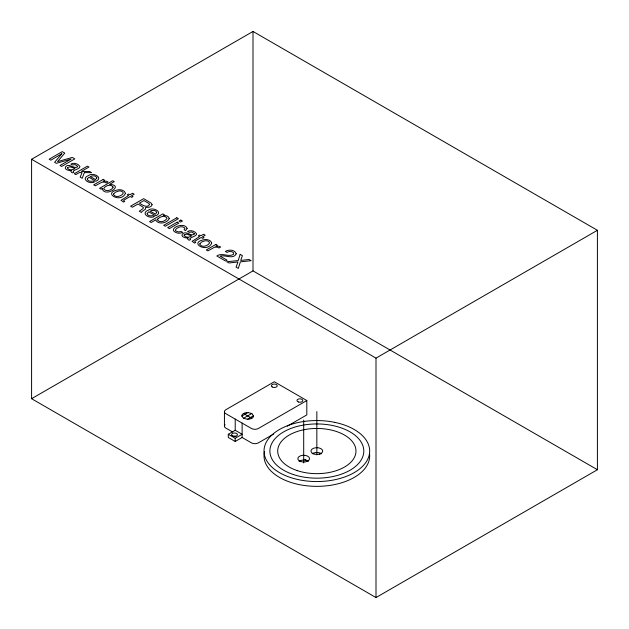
<?xml version="1.0" encoding="UTF-8"?>
<svg xmlns="http://www.w3.org/2000/svg" width="629" height="629" viewBox="0 0 629 629"><rect width="100%" height="100%" fill="white"/><g stroke="black" fill="none" stroke-linecap="round" stroke-linejoin="round"><path stroke-width="0.94" d="M31.592 159.279L253 31.45L597.408 230.293L597.408 469.721L376 597.55L31.592 398.707L31.592 159.279L376 358.121L597.408 230.293M31.592 398.707L253 270.879L597.408 469.721M241.827 416.076L247.96 412.538M243.509 418.301L251.812 413.512L253.534 415.911A5.873 3.389 0 0 1 247.661 419.299L243.509 418.301L241.788 415.911A5.873 3.389 0 0 1 247.661 412.522L251.812 413.512M247.362 419.276L253.495 415.738M228.288 434.277L235.207 430.283L242.126 434.277L235.207 438.271L228.288 434.277L228.288 437.477L235.207 441.472L242.126 437.477L251.458 442.863A4.89 2.823 0 0 0 258.377 442.863L273.67 434.034M306.81 400.531L258.377 428.483A4.89 2.823 0 0 1 251.458 428.483L225.866 413.709A4.89 2.823 0 0 1 225.866 409.715L274.291 381.756L306.81 400.531L306.81 414.912L287.264 426.187M319.335 454.413L320.994 453.454M243.509 413.512L251.812 418.301M232.659 432.013L225.866 428.09A4.89 2.823 0 0 1 225.088 424.677M304.916 459.374L307.314 460.766M376 358.121L376 597.55M316.843 411.563L316.843 454.885M303.697 420.078L303.697 462.936M253 31.45L253 270.879M242.126 423.097L242.126 437.477M235.207 419.103L235.207 430.283M235.207 438.271L235.207 441.472M224.435 411.712L224.435 426.092M299.074 461.348A5.873 3.389 0 0 1 308.32 461.348M369.545 453.721A52.828 30.499 0 0 1 314.995 486.335A52.828 30.499 0 0 1 264.526 451.606M312.157 453.808A5.873 3.389 0 0 1 321.529 453.808M233.044 436.408A2.933 1.698 0 0 1 235.985 436.408M187.112 228.406L185.626 230.67L184.069 229.766L184.887 228.547L184.659 227.91C181.978 225.465 177.409 227.1 175.515 229.742A2.783 1.604 0 0 0 175.892 231.024L178.628 231.975L181.113 231.472L182.669 232.376L180.554 233.052A4.631 2.673 0 0 1 177.598 233.1C165.168 229.499 184.242 220.826 187.112 228.406M121.169 200.281L123.488 202.106L124.754 201.374L123.638 200.651L123.968 200.069L130.203 196.476L131.728 197.357L133.034 196.594L131.508 195.713L134.174 194.18L132.554 193.245L129.888 194.778L128.599 194.031L127.286 194.793L128.575 195.54L121.169 200.281M192.191 241.284L194.518 243.116L195.784 242.385L194.668 241.662L194.998 241.08L201.233 237.479L202.75 238.36L204.063 237.605L202.538 236.724L205.203 235.183L203.584 234.247L200.918 235.789L199.621 235.042L198.316 235.796L199.605 236.543L192.191 241.284M87.282 178.974C87.573 181.372 91.079 181.632 92.95 181.018L94.523 181.93C89.664 184.729 80.08 178.762 88.713 175.467C92.864 172.055 103.942 177.59 95.922 181.278L88.933 177.236L87.282 178.974M147.155 213.546C147.438 215.936 150.944 216.195 152.816 215.582L154.396 216.494C149.529 219.293 139.945 213.325 148.578 210.031C152.729 206.619 163.807 212.154 155.795 215.841L148.798 211.8L147.155 213.546M77.634 166.339L77.587 166.866C74.065 169.421 69.489 162.911 65.73 166.543C63.458 169.547 69.316 170.946 71.462 170.608L70.857 171.285L71.478 172.315L72.744 172.865L73.923 172.173C70.472 170.561 79.679 169.319 79.907 166.819L79.82 166.347C77.941 163.65 73.829 162.368 70.88 164.075L72.374 164.94L75.087 164.633L77.634 166.339M194.33 233.705L194.282 234.24C190.76 236.795 186.184 230.277 182.426 233.917C180.146 236.921 186.011 238.32 188.157 237.982L187.552 238.65L188.173 239.688L189.439 240.231L190.618 239.547C187.167 237.935 196.374 236.693 196.602 234.192L196.515 233.721C194.636 231.024 190.524 229.742 187.576 231.448L189.07 232.313L191.782 232.007L194.33 233.705M113.582 194.023L113.527 194.503C115.547 198.104 121.759 196.295 123.292 193.127L122.781 192.073L121.342 191.224A3.09 1.785 0 0 0 118.834 190.996L115.461 192.167L113.582 194.023M199.841 243.824L199.778 244.296C201.799 247.905 208.01 246.096 209.543 242.92L209.04 241.866L207.594 241.025A3.09 1.785 0 0 0 205.085 240.789L201.712 241.968L199.841 243.824M152.084 204.59L151.455 206.013L149.34 207.224L145.558 207.421L145.527 209.119L141.997 211.525L141.47 212.492L139.292 211.234L143.113 208.537L143.373 207.381L137.987 203.993L132.365 207.232L130.596 206.21L143.687 198.654L151.007 203.002L152.084 204.59M113.157 187.127C111.923 190.32 106.104 192.183 103.816 189.007L103.785 188.425C105.381 185.445 111.231 183.731 113.157 187.127M102.291 188.464C104.044 198.151 125.305 185.351 109.54 184.368L114.289 181.624L112.733 180.727L99.586 188.315L101.072 189.164L102.291 188.464M125.43 193.307C121.02 204.008 101.112 192.45 118.834 189.73A5.575 3.216 0 0 1 122.474 190.288L124.353 191.35L125.43 193.307M211.682 243.108C207.279 253.809 187.363 242.244 205.085 239.523A5.575 3.216 0 0 1 208.726 240.081L210.605 241.151L211.682 243.108M67.476 167.558L67.382 168.045C69.017 170.404 72.878 170.223 74.977 168.493L70.047 166.779L67.476 167.558M184.171 234.931L184.077 235.419C185.712 237.778 189.573 237.597 191.672 235.867L186.742 234.153L184.171 234.931M96.89 177.85L95.553 179.587L90.246 176.529C92.259 175.491 95.938 175.326 96.89 177.85M156.755 212.413L155.418 214.151L150.119 211.092C152.124 210.055 155.803 209.889 156.755 212.413M149.592 204.488C147.43 208.529 141.91 204.865 139.465 203.136L143.939 200.557L149.018 203.568L149.592 204.488M236.26 253.794C233.225 259.887 225.119 254.501 220.126 256.152L227.1 260.178L225.583 261.051L216.816 255.995C222.006 252.182 228.626 257.631 233.618 254.242L233.595 252.779L231.92 251.71L229.231 251.506L226.998 252.363L225.371 251.419C228.634 249.288 234.963 249.619 236.26 253.794M169.185 218.64C167.133 223.02 159.334 224.789 156.086 220.755L156.055 219.67L151.18 222.493L149.568 221.565L162.88 213.876L164.444 214.78L163.178 215.511C165.403 215.307 168.997 215.881 169.185 218.64M240.168 254.352L238.179 260.571L226.778 261.743L228.917 262.977L237.927 261.963L236.072 267.113L238.273 268.379L240.38 261.845L251.16 260.697L249.045 259.478L240.718 260.453L242.385 255.633L240.168 254.352M84.349 172.613L82.234 178.29L80.182 177.111L82.022 172.605L79.443 172.543L75.857 174.61L74.316 173.722L87.415 166.158L88.956 167.055L81.353 171.442L89.522 171.473L91.575 172.66L84.349 172.613M157.808 218.971L157.58 220.119C159.923 223.138 165.207 221.416 166.921 218.546L166.905 217.964C164.696 214.937 159.955 216.691 157.808 218.971M61.854 153.775L54.574 162.321L56.327 163.336L71.108 159.113L60.03 165.474L61.713 166.441L74.812 158.885L72.296 157.431L57.491 161.669L64.795 153.106L62.255 151.636L49.164 159.2L50.855 160.175L61.854 153.775M103.227 179.391L93.682 184.902L95.286 185.822L101.898 182.198L104.603 182.111L106.348 182.945L108.039 181.97L106.498 181.231L103.101 181.223L104.752 180.264L103.227 179.391M176.796 217.768L163.697 225.324L165.309 226.251L178.4 218.688L176.796 217.768M177.213 222.155L167.715 227.643L169.343 228.586L178.848 223.098L177.213 222.155M180.806 220.079L178.99 221.133L180.617 222.068L182.441 221.023L180.806 220.079M215.865 244.422L206.32 249.933L207.924 250.853L214.536 247.228L217.241 247.142L218.986 247.983L220.677 247L219.136 246.261L215.739 246.254L217.39 245.302L215.865 244.422M334.911 422.389L334.038 422.216A52.828 30.499 0 0 0 264.329 447.691A52.828 30.499 0 0 0 322.669 481.374A52.828 30.499 0 0 0 366.793 441.126L366.487 440.622A52.828 30.499 0 0 0 334.911 422.389M297.273 470.626A39.132 22.597 0 0 0 355.975 451.056A39.132 22.597 0 0 0 297.273 431.486A39.132 22.597 0 0 0 297.273 470.626M313.902 453.989A5.873 3.389 0 0 0 322.708 451.056A5.873 3.389 0 0 0 313.902 448.123A5.873 3.389 0 0 0 313.902 453.989M300.764 461.576A5.873 3.389 0 0 0 309.57 458.643A5.873 3.389 0 0 0 300.764 455.711A5.873 3.389 0 0 0 300.764 461.576M293.358 474.533A46.963 27.11 0 0 0 363.806 451.056A46.963 27.11 0 0 0 293.358 427.578A46.963 27.11 0 0 0 293.358 474.533M232.439 435.881A2.933 1.698 0 0 0 237.353 435.119A2.933 1.698 0 0 0 233.76 433.043A2.933 1.698 0 0 0 232.439 435.881M298.421 401.994A2.933 1.698 0 0 0 302.824 400.531A2.933 1.698 0 0 0 298.421 399.061A2.933 1.698 0 0 0 298.421 401.994M272.223 386.953A2.933 1.698 0 0 0 277.13 386.19A2.933 1.698 0 0 0 273.536 384.115A2.933 1.698 0 0 0 272.223 386.953"/></g></svg>
